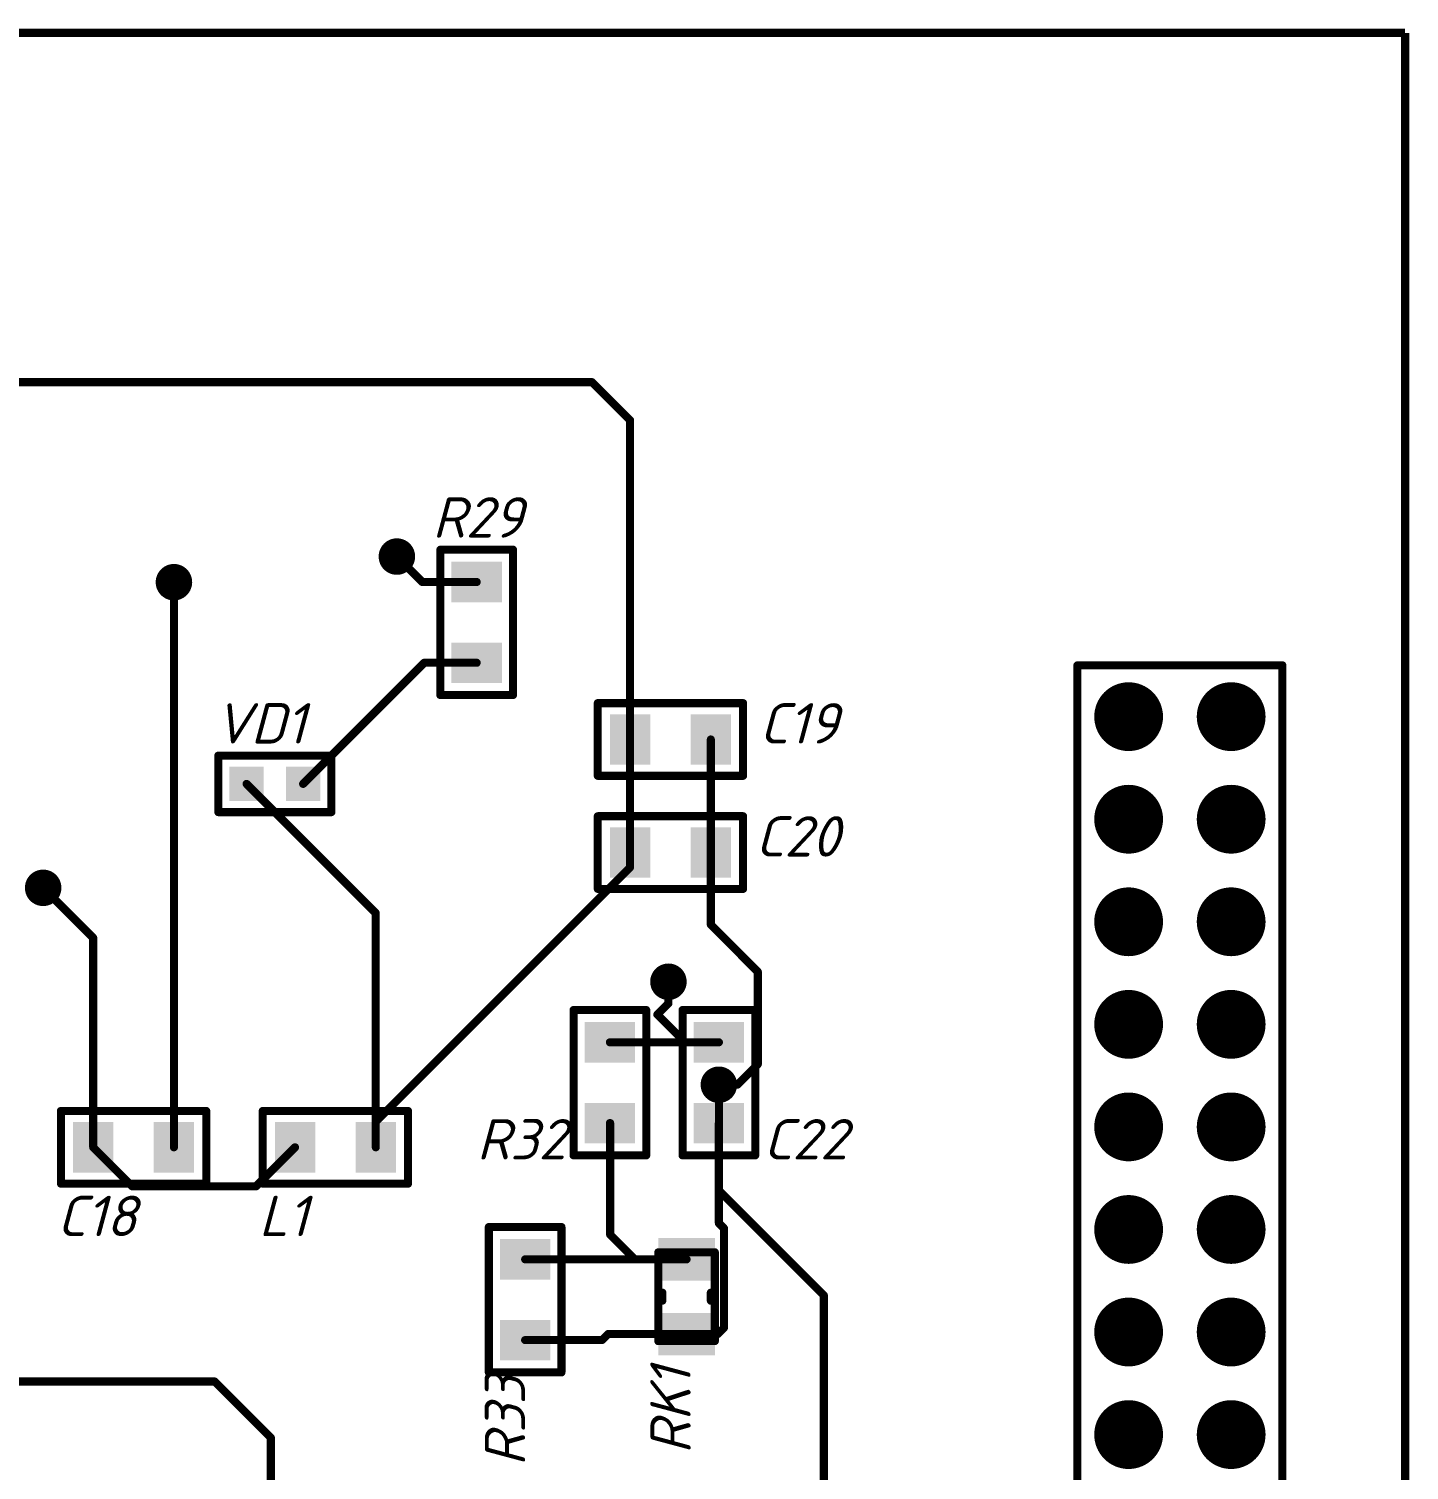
# Model space of a CAD drawing. Header units: millimetres. Extents: x 72 to 295, y 82 to 163.
# Drawn here: x 138.41 to 172.6, y 126.9 to 162.6 of the extents above; entities that cross this region are included whole.
import ezdxf

# ---------------------------------------------------------------- set-up
doc = ezdxf.new("R2010")
doc.units = ezdxf.units.MM
for name, color, linetype in [('BottomLayer', 5, 'Continuous'), ('BottomOverlay', 54, 'Continuous'), ('BottomSolder', 6, 'Continuous'), ('Mechanical13', 56, 'Continuous'), ('PadHoleLayer', 156, 'Continuous'), ('TopLayer', 1, 'Continuous'), ('TopOverlay', 2, 'Continuous')]:
    doc.layers.add(name, color=color, linetype=linetype)
doc.styles.get("Standard").update_dxf_attribs({"font": 'isocpeui.ttf'})

# ---------------------------------------------------------------- blocks, each defined once
blk = doc.blocks.new('CH0603LB_7')
at = {"layer": 'TopLayer'}
for points in [[(-0.275, -0.425), (-0.275, 0.425), (-1.125, -0.425), (-1.125, 0.425)], [(1.125, -0.425), (1.125, 0.425), (0.275, -0.425), (0.275, 0.425)]]:
    blk.add_solid(points, dxfattribs=at)
at = {"layer": 'TopOverlay', "const_width": 0.2}
for points in [[(-1.4, 0.7), (-1.4, -0.7)], [(1.4, 0.7), (-1.4, 0.7)], [(1.4, 0.7), (1.4, -0.7)], [(1.4, -0.7), (-1.4, -0.7)]]:
    blk.add_lwpolyline(points, dxfattribs=at)
at = {"layer": 'TopOverlay', "const_width": 0.1}
for points in [[(-1.45, 0.7, 1), (-1.35, 0.7, 1)], [(-1.45, 0.7, 1), (-1.35, 0.7, 1)], [(1.35, 0.7, 1), (1.45, 0.7, 1)], [(1.35, 0.7, 1), (1.45, 0.7, 1)], [(-1.45, -0.7, 1), (-1.35, -0.7, 1)], [(-1.45, -0.7, 1), (-1.35, -0.7, 1)], [(1.35, -0.7, 1), (1.45, -0.7, 1)], [(1.35, -0.7, 1), (1.45, -0.7, 1)]]:
    blk.add_lwpolyline(points, format="xyb", close=True, dxfattribs=at)
blk = doc.blocks.new('0805__R_________9')
at = {"layer": 'Mechanical13', "const_width": 0.2}
for points in [[(-1.1, 0.7), (-1.1, -0.7)], [(-1.1, 0.7), (1.1, 0.7)], [(1.1, 0.7), (1.1, -0.7)], [(-1.1, -0.7), (1.1, -0.7)]]:
    blk.add_lwpolyline(points, dxfattribs=at)
at = {"layer": 'Mechanical13', "const_width": 0.1}
for points in [[(-1.15, 0.7, 1), (-1.05, 0.7, 1)], [(-1.15, 0.7, 1), (-1.05, 0.7, 1)], [(1.05, 0.7, 1), (1.15, 0.7, 1)], [(1.05, 0.7, 1), (1.15, 0.7, 1)], [(-1.15, -0.7, 1), (-1.05, -0.7, 1)], [(-1.15, -0.7, 1), (-1.05, -0.7, 1)], [(1.05, -0.7, 1), (1.15, -0.7, 1)], [(1.05, -0.7, 1), (1.15, -0.7, 1)]]:
    blk.add_lwpolyline(points, format="xyb", close=True, dxfattribs=at)
at = {"layer": 'TopLayer'}
for points in [[(-0.4, -0.7), (-0.4, 0.7), (-1.45, -0.7), (-1.45, 0.7)], [(1.45, -0.7), (1.45, 0.7), (0.4, -0.7), (0.4, 0.7)]]:
    blk.add_solid(points, dxfattribs=at)
at = {"layer": 'TopOverlay', "const_width": 0.2}
for points in [[(-0.1, 0.6), (0.1, 0.6)], [(-0.1, -0.6), (0.1, -0.6)]]:
    blk.add_lwpolyline(points, dxfattribs=at)
at = {"layer": 'TopOverlay', "const_width": 0.1}
for points in [[(-0.15, 0.6, 1), (-0.05, 0.6, 1)], [(0.05, 0.6, 1), (0.15, 0.6, 1)], [(-0.15, -0.6, 1), (-0.05, -0.6, 1)], [(0.05, -0.6, 1), (0.15, -0.6, 1)]]:
    blk.add_lwpolyline(points, format="xyb", close=True, dxfattribs=at)
blk = doc.blocks.new('CH0805R_12')
at = {"layer": 'TopLayer'}
for points in [[(-0.5, -0.625), (-0.5, 0.625), (-1.5, -0.625), (-1.5, 0.625)], [(1.5, -0.625), (1.5, 0.625), (0.5, -0.625), (0.5, 0.625)]]:
    blk.add_solid(points, dxfattribs=at)
at = {"layer": 'TopOverlay', "const_width": 0.2}
for points in [[(-1.8, 0.9), (-1.8, -0.9)], [(-1.8, 0.9), (1.8, 0.9)], [(1.8, 0.9), (1.8, -0.9)], [(-1.8, -0.9), (1.8, -0.9)]]:
    blk.add_lwpolyline(points, dxfattribs=at)
at = {"layer": 'TopOverlay', "const_width": 0.1}
for points in [[(-1.85, 0.9, 1), (-1.75, 0.9, 1)], [(-1.85, 0.9, 1), (-1.75, 0.9, 1)], [(1.75, 0.9, 1), (1.85, 0.9, 1)], [(1.75, 0.9, 1), (1.85, 0.9, 1)], [(-1.85, -0.9, 1), (-1.75, -0.9, 1)], [(-1.85, -0.9, 1), (-1.75, -0.9, 1)], [(1.75, -0.9, 1), (1.85, -0.9, 1)], [(1.75, -0.9, 1), (1.85, -0.9, 1)]]:
    blk.add_lwpolyline(points, format="xyb", close=True, dxfattribs=at)
blk = doc.blocks.new('CH0805R_13')
at = {"layer": 'TopLayer'}
for points in [[(-0.5, -0.625), (-0.5, 0.625), (-1.5, -0.625), (-1.5, 0.625)], [(1.5, -0.625), (1.5, 0.625), (0.5, -0.625), (0.5, 0.625)]]:
    blk.add_solid(points, dxfattribs=at)
at = {"layer": 'TopOverlay', "const_width": 0.2}
for points in [[(-1.8, 0.9), (-1.8, -0.9)], [(-1.8, 0.9), (1.8, 0.9)], [(1.8, 0.9), (1.8, -0.9)], [(-1.8, -0.9), (1.8, -0.9)]]:
    blk.add_lwpolyline(points, dxfattribs=at)
at = {"layer": 'TopOverlay', "const_width": 0.1}
for points in [[(-1.85, 0.9, 1), (-1.75, 0.9, 1)], [(-1.85, 0.9, 1), (-1.75, 0.9, 1)], [(1.75, 0.9, 1), (1.85, 0.9, 1)], [(1.75, 0.9, 1), (1.85, 0.9, 1)], [(-1.85, -0.9, 1), (-1.75, -0.9, 1)], [(-1.85, -0.9, 1), (-1.75, -0.9, 1)], [(1.75, -0.9, 1), (1.85, -0.9, 1)], [(1.75, -0.9, 1), (1.85, -0.9, 1)]]:
    blk.add_lwpolyline(points, format="xyb", close=True, dxfattribs=at)
blk = doc.blocks.new('CH0805R_16')
at = {"layer": 'TopLayer'}
for points in [[(-0.5, -0.625), (-0.5, 0.625), (-1.5, -0.625), (-1.5, 0.625)], [(1.5, -0.625), (1.5, 0.625), (0.5, -0.625), (0.5, 0.625)]]:
    blk.add_solid(points, dxfattribs=at)
at = {"layer": 'TopOverlay', "const_width": 0.2}
for points in [[(-1.8, -0.9), (-1.8, 0.9)], [(1.8, 0.9), (-1.8, 0.9)], [(1.8, -0.9), (1.8, 0.9)], [(1.8, -0.9), (-1.8, -0.9)]]:
    blk.add_lwpolyline(points, dxfattribs=at)
at = {"layer": 'TopOverlay', "const_width": 0.1}
for points in [[(-1.85, 0.9, 1), (-1.75, 0.9, 1)], [(-1.85, 0.9, 1), (-1.75, 0.9, 1)], [(1.75, 0.9, 1), (1.85, 0.9, 1)], [(1.75, 0.9, 1), (1.85, 0.9, 1)], [(-1.85, -0.9, 1), (-1.75, -0.9, 1)], [(-1.85, -0.9, 1), (-1.75, -0.9, 1)], [(1.75, -0.9, 1), (1.85, -0.9, 1)], [(1.75, -0.9, 1), (1.85, -0.9, 1)]]:
    blk.add_lwpolyline(points, format="xyb", close=True, dxfattribs=at)
blk = doc.blocks.new('CH0805L_46')
at = {"layer": 'TopLayer'}
for points in [[(-0.5, -0.625), (-0.5, 0.625), (-1.5, -0.625), (-1.5, 0.625)], [(1.5, -0.625), (1.5, 0.625), (0.5, -0.625), (0.5, 0.625)]]:
    blk.add_solid(points, dxfattribs=at)
at = {"layer": 'TopOverlay', "const_width": 0.2}
for points in [[(-1.8, -0.9), (-1.8, 0.9)], [(-1.8, 0.9), (1.8, 0.9)], [(1.8, -0.9), (1.8, 0.9)], [(-1.8, -0.9), (1.8, -0.9)]]:
    blk.add_lwpolyline(points, dxfattribs=at)
at = {"layer": 'TopOverlay', "const_width": 0.1}
for points in [[(-1.85, 0.9, 1), (-1.75, 0.9, 1)], [(-1.85, 0.9, 1), (-1.75, 0.9, 1)], [(1.75, 0.9, 1), (1.85, 0.9, 1)], [(1.75, 0.9, 1), (1.85, 0.9, 1)], [(-1.85, -0.9, 1), (-1.75, -0.9, 1)], [(-1.85, -0.9, 1), (-1.75, -0.9, 1)], [(1.75, -0.9, 1), (1.85, -0.9, 1)], [(1.75, -0.9, 1), (1.85, -0.9, 1)]]:
    blk.add_lwpolyline(points, format="xyb", close=True, dxfattribs=at)
blk = doc.blocks.new('CH0805C_57')
at = {"layer": 'TopLayer'}
for points in [[(-0.5, -0.625), (-0.5, 0.625), (-1.5, -0.625), (-1.5, 0.625)], [(1.5, -0.625), (1.5, 0.625), (0.5, -0.625), (0.5, 0.625)]]:
    blk.add_solid(points, dxfattribs=at)
at = {"layer": 'TopOverlay', "const_width": 0.2}
for points in [[(-1.8, -0.9), (-1.8, 0.9)], [(1.8, 0.9), (-1.8, 0.9)], [(1.8, -0.9), (1.8, 0.9)], [(1.8, -0.9), (-1.8, -0.9)]]:
    blk.add_lwpolyline(points, dxfattribs=at)
at = {"layer": 'TopOverlay', "const_width": 0.1}
for points in [[(-1.85, 0.9, 1), (-1.75, 0.9, 1)], [(-1.85, 0.9, 1), (-1.75, 0.9, 1)], [(1.75, 0.9, 1), (1.85, 0.9, 1)], [(1.75, 0.9, 1), (1.85, 0.9, 1)], [(-1.85, -0.9, 1), (-1.75, -0.9, 1)], [(-1.85, -0.9, 1), (-1.75, -0.9, 1)], [(1.75, -0.9, 1), (1.85, -0.9, 1)], [(1.75, -0.9, 1), (1.85, -0.9, 1)]]:
    blk.add_lwpolyline(points, format="xyb", close=True, dxfattribs=at)
blk = doc.blocks.new('CH0805C_59')
at = {"layer": 'TopLayer'}
for points in [[(-0.5, -0.625), (-0.5, 0.625), (-1.5, -0.625), (-1.5, 0.625)], [(1.5, -0.625), (1.5, 0.625), (0.5, -0.625), (0.5, 0.625)]]:
    blk.add_solid(points, dxfattribs=at)
at = {"layer": 'TopOverlay', "const_width": 0.2}
for points in [[(-1.8, -0.9), (-1.8, 0.9)], [(-1.8, 0.9), (1.8, 0.9)], [(1.8, -0.9), (1.8, 0.9)], [(-1.8, -0.9), (1.8, -0.9)]]:
    blk.add_lwpolyline(points, dxfattribs=at)
at = {"layer": 'TopOverlay', "const_width": 0.1}
for points in [[(-1.85, 0.9, 1), (-1.75, 0.9, 1)], [(-1.85, 0.9, 1), (-1.75, 0.9, 1)], [(1.75, 0.9, 1), (1.85, 0.9, 1)], [(1.75, 0.9, 1), (1.85, 0.9, 1)], [(-1.85, -0.9, 1), (-1.75, -0.9, 1)], [(-1.85, -0.9, 1), (-1.75, -0.9, 1)], [(1.75, -0.9, 1), (1.85, -0.9, 1)], [(1.75, -0.9, 1), (1.85, -0.9, 1)]]:
    blk.add_lwpolyline(points, format="xyb", close=True, dxfattribs=at)
blk = doc.blocks.new('CH0805C_60')
at = {"layer": 'TopLayer'}
for points in [[(-0.5, -0.625), (-0.5, 0.625), (-1.5, -0.625), (-1.5, 0.625)], [(1.5, -0.625), (1.5, 0.625), (0.5, -0.625), (0.5, 0.625)]]:
    blk.add_solid(points, dxfattribs=at)
at = {"layer": 'TopOverlay', "const_width": 0.2}
for points in [[(-1.8, -0.9), (-1.8, 0.9)], [(-1.8, 0.9), (1.8, 0.9)], [(1.8, -0.9), (1.8, 0.9)], [(-1.8, -0.9), (1.8, -0.9)]]:
    blk.add_lwpolyline(points, dxfattribs=at)
at = {"layer": 'TopOverlay', "const_width": 0.1}
for points in [[(-1.85, 0.9, 1), (-1.75, 0.9, 1)], [(-1.85, 0.9, 1), (-1.75, 0.9, 1)], [(1.75, 0.9, 1), (1.85, 0.9, 1)], [(1.75, 0.9, 1), (1.85, 0.9, 1)], [(-1.85, -0.9, 1), (-1.75, -0.9, 1)], [(-1.85, -0.9, 1), (-1.75, -0.9, 1)], [(1.75, -0.9, 1), (1.85, -0.9, 1)], [(1.75, -0.9, 1), (1.85, -0.9, 1)]]:
    blk.add_lwpolyline(points, format="xyb", close=True, dxfattribs=at)
blk = doc.blocks.new('CH0805C_61')
at = {"layer": 'TopLayer'}
for points in [[(-0.5, -0.625), (-0.5, 0.625), (-1.5, -0.625), (-1.5, 0.625)], [(1.5, -0.625), (1.5, 0.625), (0.5, -0.625), (0.5, 0.625)]]:
    blk.add_solid(points, dxfattribs=at)
at = {"layer": 'TopOverlay', "const_width": 0.2}
for points in [[(-1.8, -0.9), (-1.8, 0.9)], [(-1.8, 0.9), (1.8, 0.9)], [(1.8, -0.9), (1.8, 0.9)], [(-1.8, -0.9), (1.8, -0.9)]]:
    blk.add_lwpolyline(points, dxfattribs=at)
at = {"layer": 'TopOverlay', "const_width": 0.1}
for points in [[(-1.85, 0.9, 1), (-1.75, 0.9, 1)], [(-1.85, 0.9, 1), (-1.75, 0.9, 1)], [(1.75, 0.9, 1), (1.85, 0.9, 1)], [(1.75, 0.9, 1), (1.85, 0.9, 1)], [(-1.85, -0.9, 1), (-1.75, -0.9, 1)], [(-1.85, -0.9, 1), (-1.75, -0.9, 1)], [(1.75, -0.9, 1), (1.85, -0.9, 1)], [(1.75, -0.9, 1), (1.85, -0.9, 1)]]:
    blk.add_lwpolyline(points, format="xyb", close=True, dxfattribs=at)
blk = doc.blocks.new('C_________B_87')
at = {"layer": 'BottomLayer', "const_width": 0.75}
for points in [[(3.335, -3.285, 1), (4.085, -3.285, 1)], [(5.875, -3.285, 1), (6.625, -3.285, 1)], [(3.335, -5.825, 1), (4.085, -5.825, 1)], [(5.875, -5.825, 1), (6.625, -5.825, 1)], [(3.335, -8.365, 1), (4.085, -8.365, 1)], [(5.875, -8.365, 1), (6.625, -8.365, 1)], [(3.335, -10.905, 1), (4.085, -10.905, 1)], [(5.875, -10.905, 1), (6.625, -10.905, 1)], [(3.335, -13.445, 1), (4.085, -13.445, 1)], [(5.875, -13.445, 1), (6.625, -13.445, 1)], [(3.335, -15.985, 1), (4.085, -15.985, 1)], [(5.875, -15.985, 1), (6.625, -15.985, 1)], [(3.335, -18.525, 1), (4.085, -18.525, 1)], [(5.875, -18.525, 1), (6.625, -18.525, 1)], [(3.335, -21.065, 1), (4.085, -21.065, 1)], [(5.875, -21.065, 1), (6.625, -21.065, 1)]]:
    blk.add_lwpolyline(points, format="xyb", close=True, dxfattribs=at)
at = {"layer": 'BottomOverlay', "const_width": 0.2}
for points in [[(2.44, 20.845), (2.44, -22.335)], [(7.52, 20.845), (7.52, -22.335)], [(7.52, -22.335), (2.44, -22.335)]]:
    blk.add_lwpolyline(points, dxfattribs=at)
at = {"layer": 'BottomOverlay', "const_width": 0.1}
for points in [[(2.39, -22.335, 1), (2.49, -22.335, 1)], [(2.39, -22.335, 1), (2.49, -22.335, 1)], [(7.47, -22.335, 1), (7.57, -22.335, 1)], [(7.47, -22.335, 1), (7.57, -22.335, 1)]]:
    blk.add_lwpolyline(points, format="xyb", close=True, dxfattribs=at)
at = {"layer": 'BottomSolder', "const_width": 0.852}
for points in [[(3.284, -3.285, 1), (4.136, -3.285, 1)], [(5.824, -3.285, 1), (6.676, -3.285, 1)], [(3.284, -5.825, 1), (4.136, -5.825, 1)], [(5.824, -5.825, 1), (6.676, -5.825, 1)], [(3.284, -8.365, 1), (4.136, -8.365, 1)], [(5.824, -8.365, 1), (6.676, -8.365, 1)], [(3.284, -10.905, 1), (4.136, -10.905, 1)], [(5.824, -10.905, 1), (6.676, -10.905, 1)], [(3.284, -13.445, 1), (4.136, -13.445, 1)], [(5.824, -13.445, 1), (6.676, -13.445, 1)], [(3.284, -15.985, 1), (4.136, -15.985, 1)], [(5.824, -15.985, 1), (6.676, -15.985, 1)], [(3.284, -18.525, 1), (4.136, -18.525, 1)], [(5.824, -18.525, 1), (6.676, -18.525, 1)], [(3.284, -21.065, 1), (4.136, -21.065, 1)], [(5.824, -21.065, 1), (6.676, -21.065, 1)]]:
    blk.add_lwpolyline(points, format="xyb", close=True, dxfattribs=at)
at = {"layer": 'PadHoleLayer', "const_width": 0.45}
for points in [[(3.485, -3.285, 1), (3.935, -3.285, 1)], [(6.025, -3.285, 1), (6.475, -3.285, 1)], [(3.485, -5.825, 1), (3.935, -5.825, 1)], [(6.025, -5.825, 1), (6.475, -5.825, 1)], [(3.485, -8.365, 1), (3.935, -8.365, 1)], [(6.025, -8.365, 1), (6.475, -8.365, 1)], [(3.485, -10.905, 1), (3.935, -10.905, 1)], [(6.025, -10.905, 1), (6.475, -10.905, 1)], [(3.485, -13.445, 1), (3.935, -13.445, 1)], [(6.025, -13.445, 1), (6.475, -13.445, 1)], [(3.485, -15.985, 1), (3.935, -15.985, 1)], [(6.025, -15.985, 1), (6.475, -15.985, 1)], [(3.485, -18.525, 1), (3.935, -18.525, 1)], [(6.025, -18.525, 1), (6.475, -18.525, 1)], [(3.485, -21.065, 1), (3.935, -21.065, 1)], [(6.025, -21.065, 1), (6.475, -21.065, 1)]]:
    blk.add_lwpolyline(points, format="xyb", close=True, dxfattribs=at)
at = {"layer": 'TopLayer', "const_width": 0.75}
for points in [[(3.335, -3.285, 1), (4.085, -3.285, 1)], [(5.875, -3.285, 1), (6.625, -3.285, 1)], [(3.335, -5.825, 1), (4.085, -5.825, 1)], [(5.875, -5.825, 1), (6.625, -5.825, 1)], [(3.335, -8.365, 1), (4.085, -8.365, 1)], [(5.875, -8.365, 1), (6.625, -8.365, 1)], [(3.335, -10.905, 1), (4.085, -10.905, 1)], [(5.875, -10.905, 1), (6.625, -10.905, 1)], [(3.335, -13.445, 1), (4.085, -13.445, 1)], [(5.875, -13.445, 1), (6.625, -13.445, 1)], [(3.335, -15.985, 1), (4.085, -15.985, 1)], [(5.875, -15.985, 1), (6.625, -15.985, 1)], [(3.335, -18.525, 1), (4.085, -18.525, 1)], [(5.875, -18.525, 1), (6.625, -18.525, 1)], [(3.335, -21.065, 1), (4.085, -21.065, 1)], [(5.875, -21.065, 1), (6.625, -21.065, 1)]]:
    blk.add_lwpolyline(points, format="xyb", close=True, dxfattribs=at)

msp = doc.modelspace()

# ---------------------------------------------------------------- linework, layer by layer
at = {"color": 7, "const_width": 0.2}
for points in [[(72.5, 162.5), (172.5, 162.5)], [(172.5, 82.5), (172.5, 162.5)], [(126.423, 153.85), (152.358, 153.85)], [(152.358, 153.85), (153.3, 152.908)], [(153.3, 145), (153.3, 152.908)], [(147.523, 149.53), (148.153, 148.9)], [(142, 134.9), (142, 148.895)], [(148.153, 148.9), (149.5, 148.9)], [(145.2, 143.9), (148.2, 146.9)], [(148.2, 146.9), (149.5, 146.9)], [(153.3, 142.2), (153.3, 145)], [(155.3, 142.2), (155.3, 145)], [(143.8, 143.9), (147, 140.7)], [(153.3, 141.834), (153.3, 142.2)], [(155.3, 140.411), (155.3, 142.2)], [(147, 135.534), (153.3, 141.834)], [(138.76, 141.326), (140, 140.086)], [(147, 135.534), (147, 140.7)], [(155.3, 140.411), (156.464, 139.247)], [(140, 134.9), (140, 140.086)], [(156.464, 136.957), (156.464, 139.247)], [(154.25, 138.461), (154.25, 139)], [(153.975, 138.186), (154.25, 138.461)], [(153.975, 138.186), (154.661, 137.5)], [(152.8, 137.5), (154.661, 137.5)], [(154.661, 137.5), (155.5, 137.5)], [(155.956, 136.449), (156.464, 136.957)], [(155.499, 136.449), (155.5, 136.448)], [(155.5, 136.448), (155.956, 136.449)], [(155.5, 135.5), (155.5, 136.448)], [(147, 134.9), (147, 135.534)], [(152.8, 135.5), (152.806, 135.5)], [(152.806, 132.735), (152.806, 135.5)], [(155.499, 133.833), (155.499, 135.5)], [(155.499, 135.5), (155.5, 135.5)], [(140, 134.9), (140.966, 133.934)], [(144.034, 133.934), (145, 134.9)], [(140.966, 133.934), (144.034, 133.934)], [(155.499, 133.02), (155.499, 133.833)], [(155.499, 133.833), (158.1, 131.231)], [(152.806, 132.735), (153.416, 132.125)], [(155.499, 133.02), (155.626, 132.893)], [(155.626, 130.429), (155.626, 132.893)], [(150.7, 132.125), (153.416, 132.125)], [(153.416, 132.125), (154.7, 132.125)], [(158.1, 115), (158.1, 131.231)], [(152.603, 130.125), (152.753, 130.275)], [(152.753, 130.275), (154.7, 130.275)], [(154.7, 130.275), (155.472, 130.275)], [(155.472, 130.275), (155.626, 130.429)], [(150.7, 130.125), (152.603, 130.125)], [(137.625, 129.1), (143.011, 129.1)], [(143.011, 129.1), (144.4, 127.711)], [(144.4, 125.5), (144.4, 127.711)]]:
    msp.add_lwpolyline(points, dxfattribs=at)
at = {"color": 7}
for points, const_width in [([(152.308, 153.85, 1), (152.408, 153.85, 1)], 0.1), ([(152.308, 153.85, 1), (152.408, 153.85, 1)], 0.1), ([(153.25, 152.908, 1), (153.35, 152.908, 1)], 0.1), ([(153.25, 152.908, 1), (153.35, 152.908, 1)], 0.1), ([(147.297, 149.53, 1), (147.749, 149.53, 1)], 0.452), ([(147.348, 149.53, 1), (147.698, 149.53, 1)], 0.35), ([(147.348, 149.53, 1), (147.698, 149.53, 1)], 0.35), ([(147.448, 149.53, 1), (147.598, 149.53, 1)], 0.15), ([(147.473, 149.53, 1), (147.573, 149.53, 1)], 0.1), ([(141.774, 148.895, 1), (142.226, 148.895, 1)], 0.452), ([(141.825, 148.895, 1), (142.175, 148.895, 1)], 0.35), ([(141.825, 148.895, 1), (142.175, 148.895, 1)], 0.35), ([(141.925, 148.895, 1), (142.075, 148.895, 1)], 0.15), ([(141.95, 148.895, 1), (142.05, 148.895, 1)], 0.1), ([(148.103, 148.9, 1), (148.203, 148.9, 1)], 0.1), ([(148.103, 148.9, 1), (148.203, 148.9, 1)], 0.1), ([(149.45, 148.9, 1), (149.55, 148.9, 1)], 0.1), ([(148.15, 146.9, 1), (148.25, 146.9, 1)], 0.1), ([(148.15, 146.9, 1), (148.25, 146.9, 1)], 0.1), ([(149.45, 146.9, 1), (149.55, 146.9, 1)], 0.1), ([(153.25, 145, 1), (153.35, 145, 1)], 0.1), ([(153.25, 145, 1), (153.35, 145, 1)], 0.1), ([(155.25, 145, 1), (155.35, 145, 1)], 0.1), ([(143.75, 143.9, 1), (143.85, 143.9, 1)], 0.1), ([(145.15, 143.9, 1), (145.25, 143.9, 1)], 0.1), ([(153.25, 142.2, 1), (153.35, 142.2, 1)], 0.1), ([(153.25, 142.2, 1), (153.35, 142.2, 1)], 0.1), ([(155.25, 142.2, 1), (155.35, 142.2, 1)], 0.1), ([(155.25, 142.2, 1), (155.35, 142.2, 1)], 0.1), ([(138.534, 141.326, 1), (138.986, 141.326, 1)], 0.452), ([(153.25, 141.834, 1), (153.35, 141.834, 1)], 0.1), ([(153.25, 141.834, 1), (153.35, 141.834, 1)], 0.1), ([(138.585, 141.326, 1), (138.935, 141.326, 1)], 0.35), ([(138.585, 141.326, 1), (138.935, 141.326, 1)], 0.35), ([(138.685, 141.326, 1), (138.835, 141.326, 1)], 0.15), ([(138.71, 141.326, 1), (138.81, 141.326, 1)], 0.1), ([(146.95, 140.7, 1), (147.05, 140.7, 1)], 0.1), ([(146.95, 140.7, 1), (147.05, 140.7, 1)], 0.1), ([(155.25, 140.411, 1), (155.35, 140.411, 1)], 0.1), ([(155.25, 140.411, 1), (155.35, 140.411, 1)], 0.1), ([(139.95, 140.086, 1), (140.05, 140.086, 1)], 0.1), ([(139.95, 140.086, 1), (140.05, 140.086, 1)], 0.1), ([(154.024, 139, 1), (154.476, 139, 1)], 0.452), ([(154.075, 139, 1), (154.425, 139, 1)], 0.35), ([(154.075, 139, 1), (154.425, 139, 1)], 0.35), ([(156.414, 139.247, 1), (156.514, 139.247, 1)], 0.1), ([(156.414, 139.247, 1), (156.514, 139.247, 1)], 0.1), ([(154.175, 139, 1), (154.325, 139, 1)], 0.15), ([(154.2, 139, 1), (154.3, 139, 1)], 0.1), ([(154.2, 138.461, 1), (154.3, 138.461, 1)], 0.1), ([(154.2, 138.461, 1), (154.3, 138.461, 1)], 0.1), ([(153.925, 138.186, 1), (154.025, 138.186, 1)], 0.1), ([(153.925, 138.186, 1), (154.025, 138.186, 1)], 0.1), ([(152.75, 137.5, 1), (152.85, 137.5, 1)], 0.1), ([(154.611, 137.5, 1), (154.711, 137.5, 1)], 0.1), ([(154.611, 137.5, 1), (154.711, 137.5, 1)], 0.1), ([(154.611, 137.5, 1), (154.711, 137.5, 1)], 0.1), ([(155.45, 137.5, 1), (155.55, 137.5, 1)], 0.1), ([(155.273, 136.449, 1), (155.725, 136.449, 1)], 0.452), ([(155.324, 136.449, 1), (155.674, 136.449, 1)], 0.35), ([(155.324, 136.449, 1), (155.674, 136.449, 1)], 0.35), ([(156.414, 136.957, 1), (156.514, 136.957, 1)], 0.1), ([(156.414, 136.957, 1), (156.514, 136.957, 1)], 0.1), ([(155.424, 136.449, 1), (155.574, 136.449, 1)], 0.15), ([(155.449, 136.449, 1), (155.549, 136.449, 1)], 0.1), ([(155.45, 136.448, 1), (155.55, 136.448, 1)], 0.1), ([(155.45, 136.448, 1), (155.55, 136.448, 1)], 0.1), ([(155.45, 136.448, 1), (155.55, 136.448, 1)], 0.1), ([(155.906, 136.449, 1), (156.006, 136.449, 1)], 0.1), ([(155.906, 136.449, 1), (156.006, 136.449, 1)], 0.1), ([(146.95, 135.534, 1), (147.05, 135.534, 1)], 0.1), ([(146.95, 135.534, 1), (147.05, 135.534, 1)], 0.1), ([(146.95, 135.534, 1), (147.05, 135.534, 1)], 0.1), ([(152.75, 135.5, 1), (152.85, 135.5, 1)], 0.1), ([(152.756, 135.5, 1), (152.856, 135.5, 1)], 0.1), ([(152.756, 135.5, 1), (152.856, 135.5, 1)], 0.1), ([(155.449, 135.5, 1), (155.549, 135.5, 1)], 0.1), ([(155.449, 135.5, 1), (155.549, 135.5, 1)], 0.1), ([(155.45, 135.5, 1), (155.55, 135.5, 1)], 0.1), ([(155.45, 135.5, 1), (155.55, 135.5, 1)], 0.1), ([(139.95, 134.9, 1), (140.05, 134.9, 1)], 0.1), ([(139.95, 134.9, 1), (140.05, 134.9, 1)], 0.1), ([(141.95, 134.9, 1), (142.05, 134.9, 1)], 0.1), ([(144.95, 134.9, 1), (145.05, 134.9, 1)], 0.1), ([(146.95, 134.9, 1), (147.05, 134.9, 1)], 0.1), ([(140.916, 133.934, 1), (141.016, 133.934, 1)], 0.1), ([(140.916, 133.934, 1), (141.016, 133.934, 1)], 0.1), ([(143.984, 133.934, 1), (144.084, 133.934, 1)], 0.1), ([(143.984, 133.934, 1), (144.084, 133.934, 1)], 0.1), ([(155.449, 133.833, 1), (155.549, 133.833, 1)], 0.1), ([(155.449, 133.833, 1), (155.549, 133.833, 1)], 0.1), ([(155.449, 133.833, 1), (155.549, 133.833, 1)], 0.1), ([(152.756, 132.735, 1), (152.856, 132.735, 1)], 0.1), ([(152.756, 132.735, 1), (152.856, 132.735, 1)], 0.1), ([(155.449, 133.02, 1), (155.549, 133.02, 1)], 0.1), ([(155.449, 133.02, 1), (155.549, 133.02, 1)], 0.1), ([(155.576, 132.893, 1), (155.676, 132.893, 1)], 0.1), ([(155.576, 132.893, 1), (155.676, 132.893, 1)], 0.1), ([(150.65, 132.125, 1), (150.75, 132.125, 1)], 0.1), ([(153.366, 132.125, 1), (153.466, 132.125, 1)], 0.1), ([(153.366, 132.125, 1), (153.466, 132.125, 1)], 0.1), ([(153.366, 132.125, 1), (153.466, 132.125, 1)], 0.1), ([(154.65, 132.125, 1), (154.75, 132.125, 1)], 0.1), ([(158.05, 131.231, 1), (158.15, 131.231, 1)], 0.1), ([(158.05, 131.231, 1), (158.15, 131.231, 1)], 0.1), ([(152.703, 130.275, 1), (152.803, 130.275, 1)], 0.1), ([(152.703, 130.275, 1), (152.803, 130.275, 1)], 0.1), ([(154.65, 130.275, 1), (154.75, 130.275, 1)], 0.1), ([(154.65, 130.275, 1), (154.75, 130.275, 1)], 0.1), ([(155.422, 130.275, 1), (155.522, 130.275, 1)], 0.1), ([(155.422, 130.275, 1), (155.522, 130.275, 1)], 0.1), ([(155.576, 130.429, 1), (155.676, 130.429, 1)], 0.1), ([(155.576, 130.429, 1), (155.676, 130.429, 1)], 0.1), ([(150.65, 130.125, 1), (150.75, 130.125, 1)], 0.1), ([(152.553, 130.125, 1), (152.653, 130.125, 1)], 0.1), ([(152.553, 130.125, 1), (152.653, 130.125, 1)], 0.1), ([(142.961, 129.1, 1), (143.061, 129.1, 1)], 0.1), ([(142.961, 129.1, 1), (143.061, 129.1, 1)], 0.1), ([(144.35, 127.711, 1), (144.45, 127.711, 1)], 0.1), ([(144.35, 127.711, 1), (144.45, 127.711, 1)], 0.1)]:
    msp.add_lwpolyline(points, format="xyb", close=True, dxfattribs=dict(at, const_width=const_width))

# ---------------------------------------------------------------- block references
for name, p, rotation in [('CH0805R_16', (149.5, 147.9), 270), ('C_________B_87', (171.9, 124.5), 180), ('CH0603LB_7', (144.5, 143.9), 180), ('CH0805R_13', (152.8, 136.5), 90), ('CH0805C_57', (155.5, 136.5), 270), ('CH0805R_12', (150.7, 131.125), 90), ('0805__R_________9', (154.7, 131.2), 90)]:
    msp.add_blockref(name, p, dxfattribs=dict(at, rotation=rotation))
for name, p in [('CH0805C_60', (154.3, 145)), ('CH0805C_59', (154.3, 142.2)), ('CH0805C_61', (141, 134.9)), ('CH0805L_46', (146, 134.9))]:
    msp.add_blockref(name, p, dxfattribs=at)

# ---------------------------------------------------------------- texts
for s, p in [('R29', (148.4, 150)), ('VD1', (143, 144.9)), ('C19', (156.5, 144.9)), ('C20', (156.4, 142.1)), ('R32', (149.5, 134.6)), ('C22', (156.6, 134.6)), ('C18', (139.1, 132.7)), ('L1', (144.1, 132.7))]:
    msp.add_text(s, height=1, dxfattribs=at).set_placement(p)
for s, p in [('R33', (150.7, 127)), ('RK1', (154.8, 127.3))]:
    msp.add_text(s, height=1, rotation=90, dxfattribs=at).set_placement(p)

doc.saveas('drawing.dxf')
